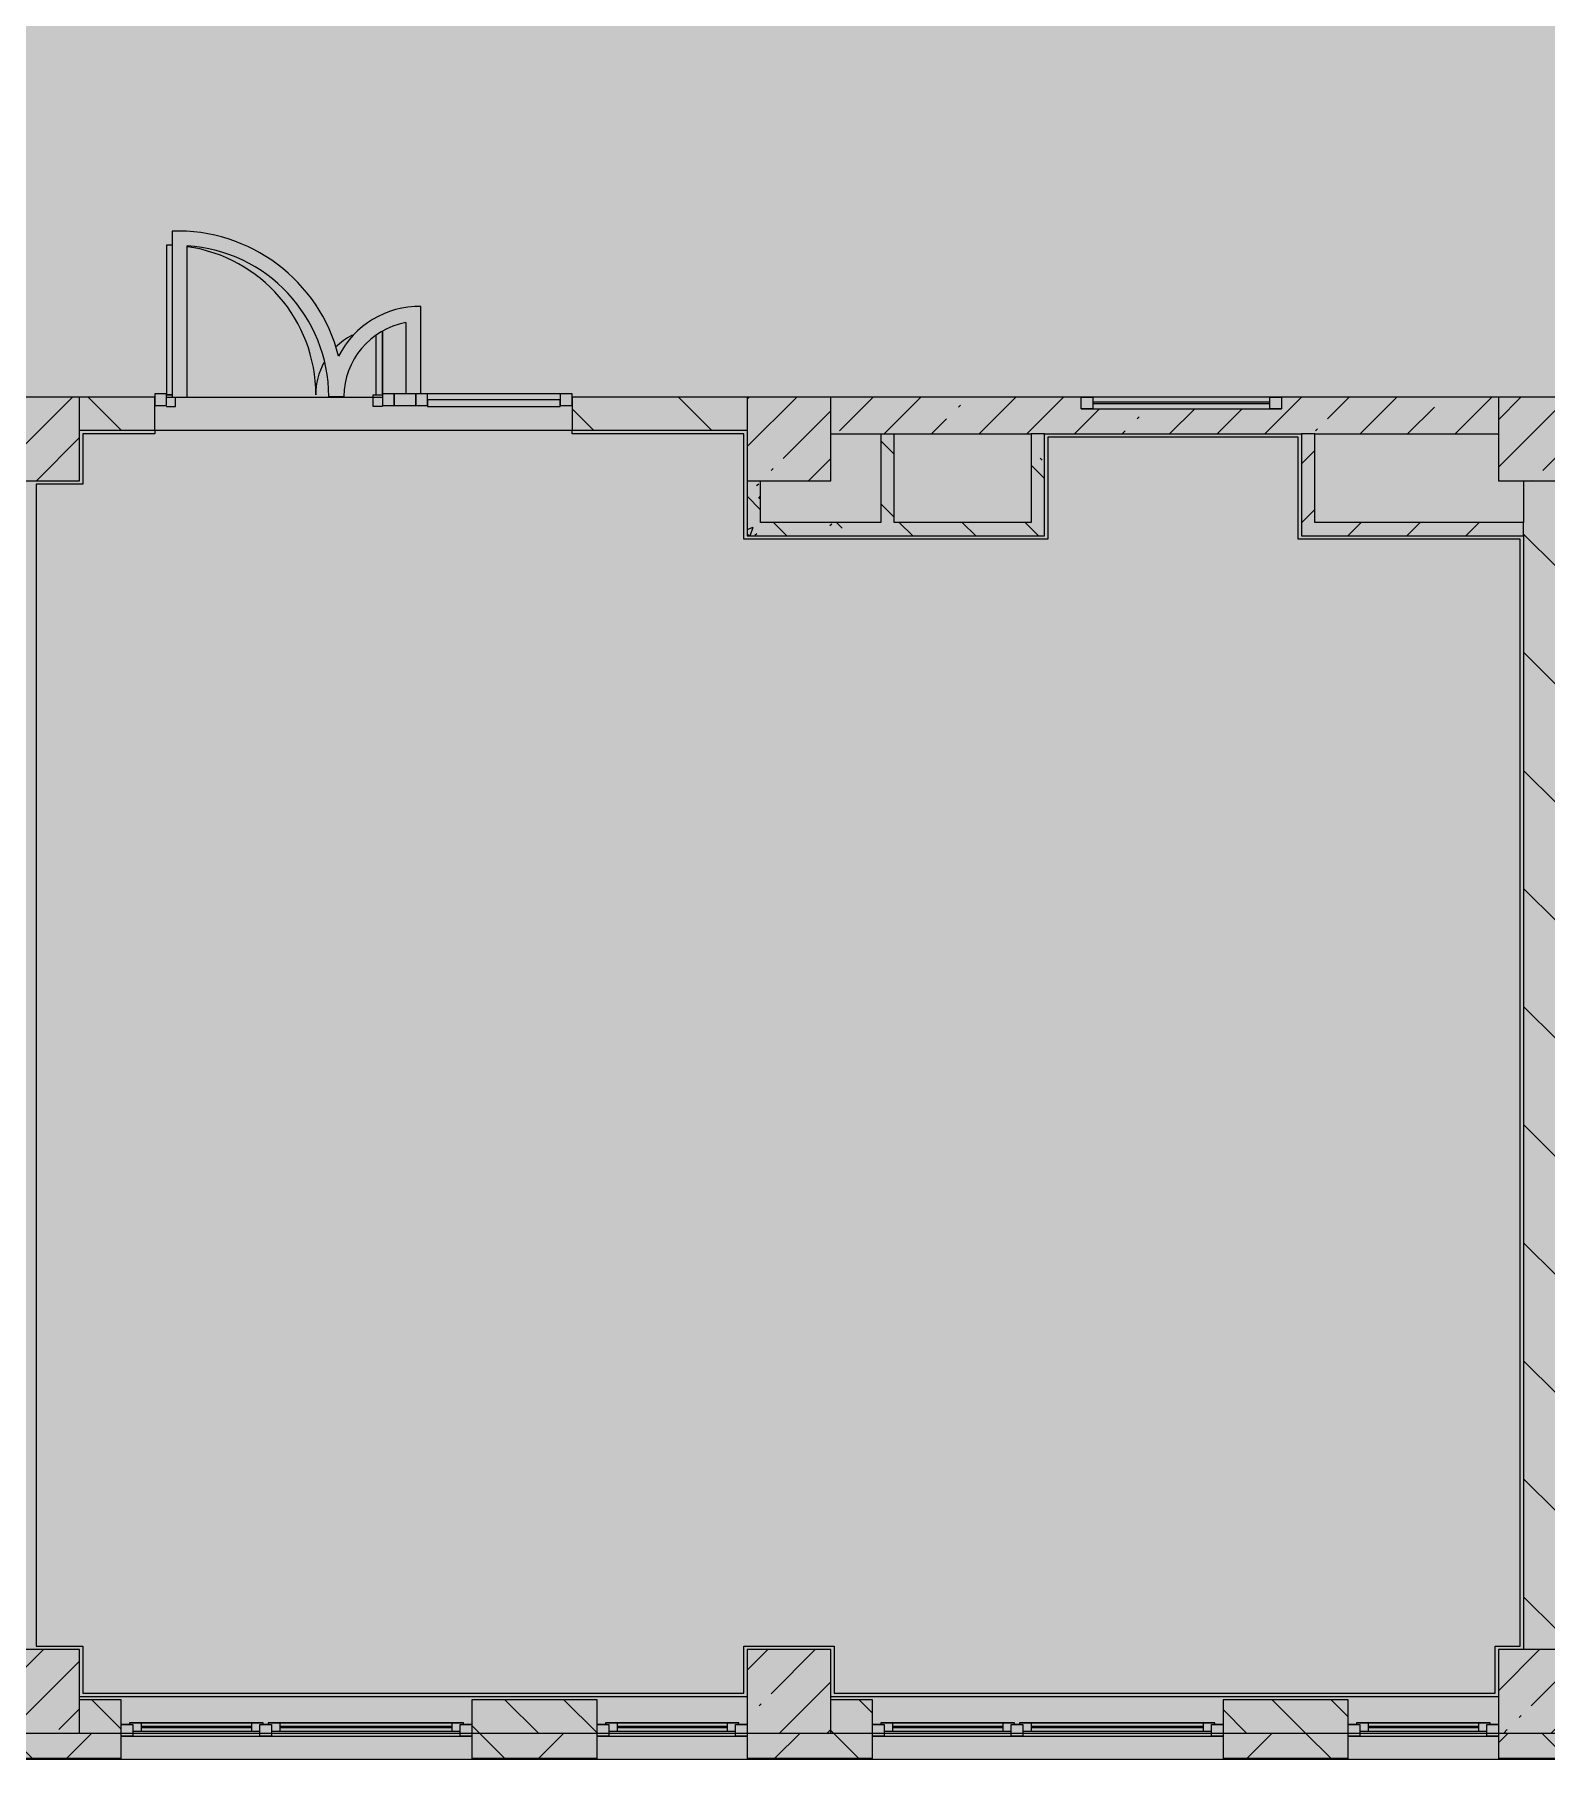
# Model space of a CAD drawing. Header units: millimetres. Extents: x 35224 to 234359, y -8553 to 29000.
# Drawn here: x 154989 to 164047, y -258 to 10072 of the extents above; entities that cross this region are included whole.
import ezdxf

# ---------------------------------------------------------------- set-up
doc = ezdxf.new("R2010")
doc.units = ezdxf.units.MM
doc.layers.add('A-DETL-GENF-2', color=7, linetype='Continuous', lineweight=9, true_color=0xc0c0c0, transparency=0.4)
for name, color, linetype, lineweight, true_color in [('A-DETL-GENF-4', 7, 'Continuous', 5, 0xb7b7b7), ('A-DOOR-3', 7, 'Continuous', 5, 0xe2e2e2), ('A-DOOR-4', 7, 'Continuous', 5, 0xb7b7b7), ('A-FLOR-1', 7, 'Continuous', 5, 0xb7b7b7), ('A-GLAZ-2', 7, 'Continuous', 5, 0x737373), ('A-GLAZ-CURT-2', 7, 'Continuous', 5, 0x737373), ('A-GLAZ-CWMG-2', 7, 'Continuous', 5, 0x737373), ('A-WALL-5', 7, 'Continuous', 5, 0x737373), ('A-WALL-6', 7, 'Continuous', 9, 0x737373), ('I-WALL-2', 7, 'Continuous', 5, 0x737373), ('I-WALL-4', 7, 'Continuous', 5, 0x787878), ('S-COLS-2', 7, 'Continuous', 5, 0x737373)]:
    doc.layers.add(name, color=color, linetype=linetype, lineweight=lineweight, true_color=true_color)
for name, color, linetype, lineweight in [('A-WALL', 7, 'Continuous', 9), ('A-WALL-4', 7, 'Continuous', 5), ('I-WALL-3', 7, 'Continuous', 5), ('S-COLS-1', 7, 'Continuous', 5)]:
    doc.layers.add(name, color=color, linetype=linetype, lineweight=lineweight)
pattern_1 = [(45, (107348.7, 0), (-353.5534, 353.5534), []), (135, (107348.7, 0), (-353.5534, -353.5534), [])]
pattern_2 = [(135, (107348.7, 0), (-353.5534, -353.5534), [])]
pattern_3 = [(45, (107348.7, 0), (-176.7767, 176.7767), [])]
pattern_4 = [(135, (107348.7, 0), (-377.171, -377.171), [533.4, -88.9, 17.78, -88.9]), (135, (107348.7, 376.94), (-377.171, -377.171), []), (50, (107348.7, 0), (637.6445, -55.7866), [66.675, -733.425]), (355, (107348.7, 0), (-123.3494, 668.699), [53.34, -586.74]), (100.451, (107401.8, -4.65), (514.299, 612.908), [56.665, -623.315]), (46.184, (107348.7, 177.8), (948.776, -147.15), [100.012, -1100.137]), (96.636, (107427.8, 165.5), (830.909, 865.997), [84.998, -934.973]), (351.184, (107348.7, 177.8), (830.918, 865.988), [80.01, -880.11]), (21, (107437.6, 133.35), (530.6506, -357.9283), [66.675, -733.425]), (326, (107437.6, 133.35), (216.308, 644.6585), [53.34, -586.74]), (71.451, (107481.8, 103.5), (746.9596, 286.724), [56.665, -623.315]), (37.5, (107348.7, 0), (10.8105, 295.9426), [16.764, -562.864, 16.764, -578.866, -588.962]), (37.5, (107348.7, 0), (10.8105, 295.9426), [-1175.258, 16.764, -572.198]), (7.5, (107348.7, 0), (233.8692, 350.6318), [16.764, -322.834, 16.764, -549.529, -224.472]), (7.5, (107348.7, 0), (233.8692, 350.6318), [-905.891, 16.764, -207.708]), (327.5, (107150.44, 0), (474.5678, -20.0513), [16.764, -205.486, 16.764, -676.656, -920.115]), (327.5, (107150.44, 0), (474.5678, -20.0513), [-915.67, 16.764, -903.351]), (317.5, (107061.54, 0), (518.4522, 88.9934), [16.764, -272.161, 16.764, -443.738, -653.415]), (317.5, (107061.54, 0), (518.4522, 88.9934), [-749.427, 16.764, -636.651])]

# ---------------------------------------------------------------- blocks, each defined once
blk = doc.blocks.new('BSC_Колонна _Прямоугольная - 500х500-V99-3_7_2_птичка')
at = {"layer": 'S-COLS-1'}
h = blk.add_hatch(dxfattribs=at)
h.set_pattern_fill('FP_70', color=256, style=0, pattern_type=2)
h.set_pattern_definition([(45, (-47660, -7650), (-285.123, 285.123), []), (45, (-47374.88, -7650), (-285.123, 285.123), [504.031, -100.806, 16.764, -84.042])])
h.paths.add_polyline_path([(-113, -250), (250, -250), (250, 250), (-250, 250), (-250, -250)])
at = {"layer": 'S-COLS-2'}
for p, q in [((250, 250), (-250, 250)), ((-250, 250), (-250, -250)), ((250, -250), (250, 250)), ((-250, -250), (250, -250))]:
    blk.add_line(p, q, dxfattribs=at)
blk = doc.blocks.new('BSC_Колонна _Прямоугольная - 500х500-V100-3_7_2_птичка')
at = {"layer": 'S-COLS-1'}
h = blk.add_hatch(dxfattribs=at)
h.set_pattern_fill('FP_71', color=256, style=0, pattern_type=2)
h.set_pattern_definition([(45, (-52160, -7650), (-285.123, 285.123), []), (45, (-51874.88, -7650), (-285.123, 285.123), [504.031, -100.806, 16.764, -84.042])])
h.paths.add_polyline_path([(-250, -250), (250, -250), (250, 250), (-250, 250)])
at = {"layer": 'S-COLS-2'}
for p, q in [((250, 250), (-250, 250)), ((-250, 250), (-250, -250)), ((250, -250), (250, 250)), ((-250, -250), (250, -250))]:
    blk.add_line(p, q, dxfattribs=at)
blk = doc.blocks.new('BSC_Колонна _Прямоугольная - 500х500-V106-3_7_2_птичка')
at = {"layer": 'S-COLS-1'}
h = blk.add_hatch(dxfattribs=at)
h.set_pattern_fill('FP_77', color=256, style=0, pattern_type=2)
h.set_pattern_definition([(45, (-47660, -150), (-285.123, 285.123), []), (45, (-47374.88, -150), (-285.123, 285.123), [504.031, -100.806, 16.764, -84.042])])
h.paths.add_polyline_path([(-250, -250), (250, -250), (250, 250), (-250, 250)])
at = {"layer": 'S-COLS-2'}
for p, q in [((250, 250), (-250, 250)), ((-250, 250), (-250, -250)), ((250, -250), (250, 250)), ((-250, -250), (250, -250))]:
    blk.add_line(p, q, dxfattribs=at)
blk = doc.blocks.new('BSC_Колонна _Прямоугольная - 500х500-V107-3_7_2_птичка')
at = {"layer": 'S-COLS-1'}
h = blk.add_hatch(dxfattribs=at)
h.set_pattern_fill('FP_78', color=256, style=0, pattern_type=2)
h.set_pattern_definition([(45, (-52160, -150), (-285.123, 285.123), []), (45, (-51874.88, -150), (-285.123, 285.123), [504.031, -100.806, 16.764, -84.042])])
h.paths.add_polyline_path([(-250, -250), (250, -250), (250, 250), (-250, 250)])
at = {"layer": 'S-COLS-2'}
for p, q in [((250, 250), (-250, 250)), ((-250, 250), (-250, -250)), ((250, -250), (250, 250)), ((-250, -250), (250, -250))]:
    blk.add_line(p, q, dxfattribs=at)
blk = doc.blocks.new('BSC_Колонна _Прямоугольная - 500х500-V120-3_7_2_птичка')
at = {"layer": 'S-COLS-1'}
h = blk.add_hatch(dxfattribs=at)
h.set_pattern_fill('FP_100', color=256, style=0, pattern_type=2)
h.set_pattern_definition([(45, (-56660, -150), (-285.123, 285.123), []), (45, (-56374.88, -150), (-285.123, 285.123), [504.031, -100.806, 16.764, -84.042])])
h.paths.add_polyline_path([(-250, -250), (250, -250), (250, 250), (-250, 250), (-250, 80)])
at = {"layer": 'S-COLS-2'}
for p, q in [((250, 250), (-250, 250)), ((-250, 250), (-250, -250)), ((250, -250), (250, 250)), ((-250, -250), (250, -250))]:
    blk.add_line(p, q, dxfattribs=at)
blk = doc.blocks.new('BSC_Колонна _Прямоугольная - 500х500-V121-3_7_2_птичка')
at = {"layer": 'S-COLS-1'}
h = blk.add_hatch(dxfattribs=at)
h.set_pattern_fill('FP_101', color=256, style=0, pattern_type=2)
h.set_pattern_definition([(45, (-56660, -7650), (-285.123, 285.123), []), (45, (-56374.88, -7650), (-285.123, 285.123), [504.031, -100.806, 16.764, -84.042])])
h.paths.add_polyline_path([(-250, -250), (250, -250), (250, 250), (-250, 250)])
at = {"layer": 'S-COLS-2'}
for p, q in [((250, 250), (-250, 250)), ((-250, 250), (-250, -250)), ((250, -250), (250, 250)), ((-250, -250), (250, -250))]:
    blk.add_line(p, q, dxfattribs=at)
blk = doc.blocks.new('120_Окно_СКБ_1Ст - 120_Окно_СКБ_1Ст 900х2500_h_-V131-3_7_2_птичка')
at = {"layer": 'A-GLAZ-2'}
for p, q in [((-450, -127), (-450, -57)), ((-450, -57), (-380, -57)), ((450, -57), (-450, -57)), ((-380, -57), (-380, -127)), ((380, -87), (-380, -87)), ((-380, -87), (-380, -127)), ((-330, -137), (-330, -87)), ((330, -137), (330, -87)), ((380, -127), (380, -57)), ((380, -57), (450, -57)), ((380, -127), (380, -87)), ((450, -57), (450, -127)), ((-380, -127), (-450, -127)), ((-450, -127), (-400, -127)), ((-380, -127), (-400, -127)), ((-400, -127), (-400, -137)), ((-400, -137), (400, -137)), ((400, -137), (-400, -137)), ((-330, -107), (330, -107)), ((330, -117), (-330, -117)), ((450, -127), (380, -127)), ((400, -127), (380, -127)), ((400, -127), (450, -127)), ((400, -137), (400, -127))]:
    blk.add_line(p, q, dxfattribs=at)
blk = doc.blocks.new('120_Окно_СКБ_2Ст - 120_Окно_СКБ_2Ст 2100х2400 _мал створка справа_-V132-3_7_2_птичка')
at = {"layer": 'A-GLAZ-2'}
for p, q in [((-1050, -127), (-1050, -57)), ((-1050, -57), (-980, -57)), ((1050, -57), (-1050, -57)), ((-980, -57), (-980, -127)), ((150, -87), (-980, -87)), ((-980, -87), (-980, -127)), ((-930, -137), (-930, -87)), ((100, -137), (100, -87)), ((150, -127), (150, -57)), ((150, -57), (220, -57)), ((150, -127), (150, -87)), ((220, -57), (220, -127)), ((980, -87), (220, -87)), ((220, -87), (220, -127)), ((270, -137), (270, -87)), ((930, -137), (930, -87)), ((980, -127), (980, -57)), ((980, -57), (1050, -57)), ((980, -127), (980, -87)), ((1050, -57), (1050, -127)), ((-980, -127), (-1050, -127)), ((-1050, -127), (-1000, -127)), ((-980, -127), (-1000, -127)), ((-1000, -127), (-1000, -137)), ((-1000, -137), (170, -137)), ((170, -137), (-1000, -137)), ((-930, -107), (100, -107)), ((100, -117), (-930, -117)), ((220, -127), (150, -127)), ((170, -127), (150, -127)), ((170, -127), (200, -127)), ((170, -137), (170, -127)), ((220, -127), (200, -127)), ((200, -127), (200, -137)), ((200, -137), (1000, -137)), ((1000, -137), (200, -137)), ((270, -107), (930, -107)), ((930, -117), (270, -117)), ((1050, -127), (980, -127)), ((1000, -127), (980, -127)), ((1000, -127), (1050, -127)), ((1000, -137), (1000, -127))]:
    blk.add_line(p, q, dxfattribs=at)
blk = doc.blocks.new('120_Окно_СКБ_1Ст - 120_Окно_СКБ_1Ст 900х2500_h_-V202-3_7_2_птичка')
at = {"layer": 'A-GLAZ-2'}
for p, q in [((-450, -127), (-450, -57)), ((-450, -57), (-380, -57)), ((450, -57), (-450, -57)), ((-380, -57), (-380, -127)), ((380, -87), (-380, -87)), ((-380, -87), (-380, -127)), ((-330, -137), (-330, -87)), ((330, -137), (330, -87)), ((380, -127), (380, -57)), ((380, -57), (450, -57)), ((380, -127), (380, -87)), ((450, -57), (450, -127)), ((-380, -127), (-450, -127)), ((-450, -127), (-400, -127)), ((-380, -127), (-400, -127)), ((-400, -127), (-400, -137)), ((-400, -137), (400, -137)), ((400, -137), (-400, -137)), ((-330, -107), (330, -107)), ((330, -117), (-330, -117)), ((450, -127), (380, -127)), ((400, -127), (380, -127)), ((400, -127), (450, -127)), ((400, -137), (400, -127))]:
    blk.add_line(p, q, dxfattribs=at)
blk = doc.blocks.new('Прямоугольный импост - 50 x 70 мм-V261-3_7_2_птичка')
at = {"layer": 'A-GLAZ-CWMG-2'}
for p, q in [((-70, 35), (0, 35)), ((-70, -35), (-70, 35)), ((0, 35), (0, -35)), ((0, -35), (-70, -35))]:
    blk.add_line(p, q, dxfattribs=at)
blk = doc.blocks.new('Дверь_Витражная_остекление_ - ДВН_ДАО_Главный вход_1200 в свету-V262-3_7_2_птичка')
at = {"layer": 'A-DOOR-3'}
for points in [[(-647, 30), (-613, 35), (-613, 925), (-647, 922), (-647, 35)], [(607, 30), (647, 35), (647, 410), (607, 378), (607, 35)]]:
    blk.add_hatch(color=256, dxfattribs=at).paths.add_polyline_path(points)
at = {"layer": 'A-DETL-GENF-4'}
for p, q in [((-613, 925), (-647, 925)), ((-647, 925), (-647, 35)), ((607, 385), (607, 30)), ((647, 35), (647, 410)), ((-647, 30), (-613, 30)), ((-613, 30), (-647, 30)), ((-592, -40), (-592, 15)), ((592, -40), (592, 30)), ((592, 30), (647, 30)), ((607, 30), (647, 30)), ((-647, -40), (-592, -40)), ((647, -40), (592, -40))]:
    blk.add_line(p, q, dxfattribs=at)
at = {"layer": 'A-DOOR-4'}
for p, q in [((-647, 925), (-647, 35)), ((647, 410), (647, 35))]:
    blk.add_line(p, q, dxfattribs=at)
for centre, radius, start, end in [((-647, 30), 895, 87.7864, 90), ((-647, 30), 895, 360, 81.929), ((647, 30), 400, 117.1206, 134.5389), ((647, 30), 400, 151.213, 180)]:
    blk.add_arc(centre, radius, start, end, dxfattribs=at)
blk = doc.blocks.new('Системная панель - Стемалит - 40мм-V263-3_7_2_птичка')
at = {"layer": 'A-GLAZ-CURT-2'}
for p, q in [((65, 35), (-65, 35)), ((-65, 35), (-65, -35)), ((65, -35), (65, 35)), ((-65, -35), (65, -35))]:
    blk.add_line(p, q, dxfattribs=at)
blk = doc.blocks.new('Прямоугольный импост - 50 x 70 мм-V264-3_7_2_птичка')
at = {"layer": 'A-GLAZ-CWMG-2'}
for p, q in [((-35, 35), (35, 35)), ((-35, -35), (-35, 35)), ((35, 35), (35, -35)), ((35, -35), (-35, -35))]:
    blk.add_line(p, q, dxfattribs=at)
blk = doc.blocks.new('Прямоугольный импост - 50 x 70 мм-V265-3_7_2_птичка')
at = {"layer": 'A-GLAZ-CWMG-2'}
for p, q in [((0, 35), (-70, 35)), ((-70, 35), (-70, -35)), ((0, -35), (0, 35)), ((-70, -35), (0, -35))]:
    blk.add_line(p, q, dxfattribs=at)
blk = doc.blocks.new('Системная панель - Стекло - 40мм-V269-3_7_2_птичка')
at = {"layer": 'A-GLAZ-CURT-2'}
for p, q in [((397.5, 0), (-397.5, 0)), ((-397.5, 0), (-397.5, -40)), ((397.5, -40), (397.5, 0)), ((-397.5, -40), (397.5, -40))]:
    blk.add_line(p, q, dxfattribs=at)
blk = doc.blocks.new('Прямоугольный импост - 50 x 70 мм-V267-3_7_2_птичка')
at = {"layer": 'A-GLAZ-CWMG-2'}
for p, q in [((-35, 35), (35, 35)), ((-35, -35), (-35, 35)), ((35, 35), (35, -35)), ((35, -35), (-35, -35))]:
    blk.add_line(p, q, dxfattribs=at)
blk = doc.blocks.new('Прямоугольный импост - 50 x 70 мм-V268-3_7_2_птичка')
at = {"layer": 'A-GLAZ-CWMG-2'}
blk.add_line((42060, 7920), (41265, 7920), dxfattribs=at)
blk = doc.blocks.new('120_Окно_СКБ_1Ст - 120_Окно_СКБ_1Ст 400х1200 EI30-V274-3_7_2_птичка')
at = {"layer": 'A-GLAZ-2'}
for p, q in [((-600, 40), (-600, 110)), ((-600, 110), (-530, 110)), ((600, 110), (-600, 110)), ((-530, 110), (-530, 40)), ((530, 40), (530, 110)), ((530, 110), (600, 110)), ((600, 110), (600, 40)), ((-530, 40), (-600, 40)), ((-600, 40), (600, 40)), ((530, 80), (-530, 80)), ((530, 70), (-530, 70)), ((600, 40), (530, 40))]:
    blk.add_line(p, q, dxfattribs=at)

msp = doc.modelspace()

# ---------------------------------------------------------------- hatches: boundary and pattern name
at = {"layer": 'A-DETL-GENF-2'}
msp.add_hatch(color=256, dxfattribs=at).paths.add_polyline_path([(178200.6, -251.7), (183198.7, -251.7), (183198.7, 3288.3), (191918.7, 3288.3), (191918.7, 27348.3), (149258.7, 27348.3), (149258.7, 23888.3), (145658.8, 23888.3), (145658.8, -251.7), (177268.4, -251.7)])
at = {"layer": 'A-WALL-4'}
h = msp.add_hatch(dxfattribs=at)
h.set_pattern_fill('FP_91', color=256, style=0, pattern_type=2)
h.set_pattern_definition([(135, (107348.7, 0), (-176.7767, -176.7767), [])])
h.paths.add_polyline_path([(172607.4, -100), (172758.7, -100), (172758.7, 100), (172508.7, 100), (172508.7, -100)])
h.paths.add_polyline_path([(162353.2, -100), (162858.7, -100), (162858.7, 100), (162108.7, 100), (162108.7, -100)])
h.paths.add_polyline_path([(164258.7, -100), (165158.7, -100), (165158.7, 100), (164258.7, 100), (164258.7, -52.2)])
h.paths.add_polyline_path([(171608.7, -100), (171608.7, 100), (171058.7, 100), (171058.7, -100)])
h.paths.add_polyline_path([(168758.7, -100), (168958.7, -100), (168958.7, 100), (168758.7, 100), (168758.7, 42.9)])
h.paths.add_polyline_path([(155508.7, -100), (155508.7, 100), (155258.7, 100), (155258.7, -100)])
h.paths.add_polyline_path([(158358.7, -100), (158358.7, 100), (157608.7, 100), (157608.7, -100)])
h.paths.add_polyline_path([(151166.7, -100), (151658.7, -100), (151658.7, 100), (150758.7, 100), (150758.7, -100)])
h.paths.add_polyline_path([(159758.7, -100), (160008.7, -100), (160008.7, 100), (159758.7, 100), (159758.7, 33.3)])
h.paths.add_polyline_path([(150258.7, -100), (150258.7, 100), (150008.7, 100), (150008.7, -100)])
h.paths.add_polyline_path([(149108.7, -100), (149108.7, 100), (148488.7, 100), (148488.7, -100)])
h.paths.add_polyline_path([(145838.7, -100), (145888.7, -100), (145888.7, 100), (145838.7, 100)])
h = msp.add_hatch(dxfattribs=at)
h.set_pattern_fill('FP_93', color=256, style=0, pattern_type=2)
h.set_pattern_definition(pattern_1)
h.paths.add_polyline_path([(163975.8, -250), (163975.8, -100), (163758.7, -100), (163758.7, -250)])
h.paths.add_polyline_path([(162858.7, -250), (162858.7, -100), (162108.7, -100), (162108.7, -250), (162353.2, -250)])
h.paths.add_polyline_path([(149108.7, -250), (149108.7, -100), (148488.7, -100), (148488.7, -250)])
h.paths.add_polyline_path([(151658.7, -250), (151658.7, -100), (150008.7, -100), (150008.7, -250), (151166.7, -250)])
h.paths.add_polyline_path([(155508.7, -250), (155508.7, -100), (154758.7, -100), (154758.7, -250), (155258.7, -250)])
h.paths.add_polyline_path([(160008.7, -250), (160008.7, -100), (159258.7, -100), (159258.7, -250), (159556.6, -250)])
h.paths.add_polyline_path([(157608.7, -250), (158358.7, -250), (158358.7, -100), (157608.7, -100)])
h.paths.add_polyline_path([(145658.8, -250), (146388.7, -250), (146388.7, -100), (145658.8, -100), (145658.8, -182.3)])
h = msp.add_hatch(dxfattribs=at)
h.set_pattern_fill('FP_93', color=256, style=0, pattern_type=2)
h.set_pattern_definition(pattern_1)
h.paths.add_polyline_path([(178008.7, -250), (178008.7, -100), (174408.7, -100), (174408.7, -250), (177268.4, -250)])
h.paths.add_polyline_path([(183048.7, -250), (183048.7, -100), (178908.7, -100), (178908.7, -250), (182861.7, -250)])
h.paths.add_polyline_path([(165149.8, -250), (165158.7, -250), (165158.7, -100), (163975.8, -100), (163975.8, -250), (164217.6, -250)])
h.paths.add_polyline_path([(168758.7, -250), (168958.7, -250), (168958.7, -100), (168258.7, -100), (168258.7, -250)])
h.paths.add_polyline_path([(171058.7, -250), (171608.7, -250), (171608.7, -100), (171058.7, -100)])
h.paths.add_polyline_path([(173258.7, -250), (173508.7, -250), (173508.7, -100), (172508.7, -100), (172508.7, -250), (172758.7, -250)])
at = {"layer": 'I-WALL-3'}
h = msp.add_hatch(dxfattribs=at)
h.set_pattern_fill('FP_92', color=256, style=0, pattern_type=2)
h.set_pattern_definition(pattern_2)
h.paths.add_polyline_path([(158624.4, 7700), (159258.7, 7700), (159258.7, 7900), (158208.7, 7900), (158208.7, 7700)])
h.paths.add_polyline_path([(155258.7, 7700), (155708.7, 7700), (155708.7, 7900), (155258.7, 7900), (155258.7, 7750.3)])
h = msp.add_hatch(dxfattribs=at)
h.set_pattern_fill('FP_89', color=256, style=0, pattern_type=2)
h.set_pattern_definition([(45, (107348.7, 0), (-285.123, 285.123), []), (45, (107633.8, 0), (-285.123, 285.123), [504.031, -100.806, 16.764, -84.042])])
h.paths.add_polyline_path([(163758.7, 7680), (163758.7, 7900), (162458.7, 7900), (162458.7, 7830), (161258.7, 7830), (161258.7, 7900), (159758.7, 7900), (159758.7, 7680), (162658.7, 7680)])
h = msp.add_hatch(dxfattribs=at)
h.set_pattern_fill('FP_94', color=256, style=0, pattern_type=2)
h.set_pattern_definition(pattern_3)
h.paths.add_polyline_path([(162658.7, 7070), (162658.7, 7680), (162578.7, 7680), (162578.7, 7070)])
h = msp.add_hatch(dxfattribs=at)
h.set_pattern_fill('FP_92', color=256, style=0, pattern_type=2)
h.set_pattern_definition(pattern_2)
h.paths.add_polyline_path([(163909.4, 400), (164109.4, 400), (164109.4, 7400), (163909.4, 7400), (163909.4, 808.9)])
h = msp.add_hatch(dxfattribs=at)
h.set_pattern_fill('FP_94', color=256, style=0, pattern_type=2)
h.set_pattern_definition(pattern_3)
h.paths.add_polyline_path([(163909.4, 7070), (163909.4, 7150), (162658.7, 7150), (162658.7, 7070)])
at = {"layer": 'I-WALL-4'}
h = msp.add_hatch(dxfattribs=at)
h.set_pattern_fill('FP_99', color=256, style=0, pattern_type=2)
h.set_pattern_definition(pattern_4)
h.paths.add_polyline_path([(160138.7, 7150), (160138.7, 7680), (160058.7, 7680), (160058.7, 7150)])
h = msp.add_hatch(dxfattribs=at)
h.set_pattern_fill('FP_99', color=256, style=0, pattern_type=2)
h.set_pattern_definition(pattern_4)
h.paths.add_polyline_path([(161038.7, 7150), (161038.7, 7680), (160958.7, 7680), (160958.7, 7150)])
h = msp.add_hatch(dxfattribs=at)
h.set_pattern_fill('FP_99', color=256, style=0, pattern_type=2)
h.set_pattern_definition(pattern_4)
h.paths.add_polyline_path([(159338.7, 7150), (159338.7, 7400), (159258.7, 7400), (159258.7, 7150)])
h = msp.add_hatch(dxfattribs=at)
h.set_pattern_fill('FP_99', color=256, style=0, pattern_type=2)
h.set_pattern_definition(pattern_4)
h.paths.add_polyline_path([(160488.8, 7070), (161038.7, 7070), (161038.7, 7150), (159258.7, 7150), (159258.7, 7070)])

# ---------------------------------------------------------------- linework, layer by layer
at = {"layer": 'A-FLOR-1'}
for p, q in [((155812.7, 8894.4), (155812.7, 7900)), ((155902.7, 7900), (155902.7, 8806.8)), ((157302.9, 7920), (157302.9, 8443.9)), ((157212.9, 8346.4), (157212.9, 7920)), ((155812.7, 7900), (155902.7, 7900)), ((156751.3, 7903.5), (156841.4, 7903.5)), ((155708.7, 7680), (155278.7, 7680)), ((155278.7, 7680), (155278.7, 7380)), ((155708.7, 7700), (155708.7, 7680)), ((158208.7, 7680), (158208.7, 7700)), ((159238.7, 7680), (158208.7, 7680)), ((159238.7, 7050), (159238.7, 7680)), ((162558.7, 7660), (161058.7, 7660)), ((161058.7, 7660), (161058.7, 7050)), ((162558.7, 7050), (162558.7, 7660)), ((155278.7, 7380), (154998.7, 7380)), ((154998.7, 7380), (154998.7, 420)), ((161058.7, 7050), (159238.7, 7050)), ((163889.4, 7050), (162558.7, 7050)), ((163889.4, 420), (163889.4, 7050)), ((154998.7, 420), (155278.7, 420)), ((155278.7, 420), (155278.7, 140)), ((159238.7, 140), (159238.7, 420)), ((159238.7, 420), (159778.7, 420)), ((159778.7, 420), (159778.7, 140)), ((163738.7, 140), (163738.7, 420)), ((163738.7, 420), (163889.4, 420)), ((155278.7, 140), (159238.7, 140)), ((159778.7, 140), (163738.7, 140))]:
    msp.add_line(p, q, dxfattribs=at)
for centre, radius, start, end in [((155846.4, 7900), 995, 14.33829, 91.93805), ((155846.3, 7903.5), 905, 360, 86.42904), ((157295.4, 7900), 544, 89.21005, 153.06648), ((157295.4, 7900), 454, 100.46985, 179.55829)]:
    msp.add_arc(centre, radius, start, end, dxfattribs=at)
at = {"layer": 'A-WALL'}
for p, q in [((154758.7, -253), (155508.7, -253)), ((157608.7, -253), (158358.7, -253)), ((159258.7, -253), (160008.7, -253)), ((162108.7, -253), (162858.7, -253)), ((163758.7, -253), (165158.7, -253))]:
    msp.add_line(p, q, dxfattribs=at)
at = {"layer": 'A-WALL-4'}
for p, q in [((157608.7, -258), (143871.7, -258)), ((172508.7, -258), (157608.7, -258))]:
    msp.add_line(p, q, dxfattribs=at)
at = {"layer": 'A-WALL-5'}
for p, q in [((155508.7, 100), (155258.7, 100)), ((155508.7, -258), (155508.7, 100)), ((158358.7, 100), (157608.7, 100)), ((157608.7, 100), (157608.7, -258)), ((158358.7, -258), (158358.7, 100)), ((160008.7, 100), (159758.7, 100)), ((160008.7, -258), (160008.7, 100)), ((162858.7, 100), (162108.7, 100)), ((162108.7, 100), (162108.7, -258)), ((162858.7, -258), (162858.7, 100)), ((155508.7, -100), (157608.7, -100)), ((158358.7, -100), (159258.7, -100)), ((159258.7, -100), (159258.7, -258)), ((160008.7, -100), (162108.7, -100)), ((162858.7, -100), (163758.7, -100)), ((163758.7, -100), (163758.7, -258))]:
    msp.add_line(p, q, dxfattribs=at)
at = {"layer": 'A-WALL-6'}
for p, q in [((161038.7, 7680), (160958.7, 7680)), ((162658.7, 7680), (162578.7, 7680)), ((163909.4, 7070), (163909.4, 7150)), ((155258.7, -100), (155508.7, -100)), ((157608.7, -100), (158358.7, -100)), ((159758.7, -100), (160008.7, -100)), ((162108.7, -100), (162858.7, -100)), ((154758.7, -250), (155508.7, -250)), ((157608.7, -250), (158358.7, -250)), ((159258.7, -250), (160008.7, -250)), ((162108.7, -250), (162858.7, -250)), ((163758.7, -250), (165158.7, -250))]:
    msp.add_line(p, q, dxfattribs=at)
at = {"layer": 'I-WALL-2'}
for p, q in [((155708.7, 7900), (155258.7, 7900)), ((155708.7, 7700), (155708.7, 7900)), ((155778.7, 7900), (155812.7, 7900)), ((155902.7, 7900), (157073.7, 7900)), ((159258.7, 7900), (158208.7, 7900)), ((158208.7, 7900), (158208.7, 7700)), ((161258.7, 7900), (159758.7, 7900)), ((163758.7, 7900), (162458.7, 7900)), ((159258.7, 7700), (155258.7, 7700)), ((159758.7, 7680), (160958.7, 7680)), ((160058.7, 7680), (160058.7, 7150)), ((160138.7, 7150), (160138.7, 7680)), ((160958.7, 7680), (160958.7, 7150)), ((161038.7, 7070), (161038.7, 7680)), ((161038.7, 7680), (162578.7, 7680)), ((162578.7, 7680), (162578.7, 7070)), ((162658.7, 7150), (162658.7, 7680)), ((162658.7, 7680), (163758.7, 7680)), ((159258.7, 7400), (159258.7, 7070)), ((159338.7, 7150), (159338.7, 7400)), ((163909.4, 7400), (163909.4, 7150)), ((160058.7, 7150), (159338.7, 7150)), ((160958.7, 7150), (160138.7, 7150)), ((163909.4, 7150), (162658.7, 7150)), ((159258.7, 7070), (161038.7, 7070)), ((162578.7, 7070), (163909.4, 7070)), ((163909.4, 7070), (163909.4, 400)), ((155258.7, 120), (159258.7, 120)), ((159758.7, 120), (163758.7, 120))]:
    msp.add_line(p, q, dxfattribs=at)

# ---------------------------------------------------------------- block references
at = {"layer": 'A-DOOR-4'}
msp.add_blockref('Дверь_Витражная_остекление_ - ДВН_ДАО_Главный вход_1200 в свету-V262-3_7_2_птичка', (156426.2, 7885), dxfattribs=at)
at = {"layer": 'A-GLAZ-2'}
msp.add_blockref('120_Окно_СКБ_1Ст - 120_Окно_СКБ_1Ст 400х1200 EI30-V274-3_7_2_птичка', (161858.7, 7790), dxfattribs=at)
at = {"layer": 'A-GLAZ-2', "rotation": 180}
for name, p in [('120_Окно_СКБ_2Ст - 120_Окно_СКБ_2Ст 2100х2400 _мал створка справа_-V132-3_7_2_птичка', (156558.7, -175)), ('120_Окно_СКБ_1Ст - 120_Окно_СКБ_1Ст 900х2500_h_-V202-3_7_2_птичка', (158808.7, -175)), ('120_Окно_СКБ_2Ст - 120_Окно_СКБ_2Ст 2100х2400 _мал створка справа_-V132-3_7_2_птичка', (161058.7, -175)), ('120_Окно_СКБ_1Ст - 120_Окно_СКБ_1Ст 900х2500_h_-V131-3_7_2_птичка', (163308.7, -175))]:
    msp.add_blockref(name, p, dxfattribs=at)
at = {"layer": 'A-GLAZ-CURT-2'}
for name, p in [('Системная панель - Стемалит - 40мм-V263-3_7_2_птичка', (157208.7, 7885)), ('Системная панель - Стекло - 40мм-V269-3_7_2_птичка', (157741.2, 7885))]:
    msp.add_blockref(name, p, dxfattribs=at)
at = {"layer": 'A-GLAZ-CWMG-2', "rotation": 180}
msp.add_blockref('Прямоугольный импост - 50 x 70 мм-V265-3_7_2_птичка', (155708.7, 7885), dxfattribs=at)
at = {"layer": 'A-GLAZ-CWMG-2', "extrusion": (0, 0, -1), "rotation": 180}
for name, p in [('Прямоугольный импост - 50 x 70 мм-V264-3_7_2_птичка', (-157108.7, 7885)), ('Прямоугольный импост - 50 x 70 мм-V267-3_7_2_птичка', (-157308.7, 7885)), ('Прямоугольный импост - 50 x 70 мм-V261-3_7_2_птичка', (-158208.7, 7885))]:
    msp.add_blockref(name, p, dxfattribs=at)
at = {"layer": 'A-GLAZ-CWMG-2'}
msp.add_blockref('Прямоугольный импост - 50 x 70 мм-V268-3_7_2_птичка', (116078.7, 0), dxfattribs=at)
at = {"layer": 'S-COLS-2'}
for name, p in [('BSC_Колонна _Прямоугольная - 500х500-V99-3_7_2_птичка', (155008.7, 7650)), ('BSC_Колонна _Прямоугольная - 500х500-V100-3_7_2_птичка', (159508.7, 7650)), ('BSC_Колонна _Прямоугольная - 500х500-V121-3_7_2_птичка', (164008.7, 7650)), ('BSC_Колонна _Прямоугольная - 500х500-V106-3_7_2_птичка', (155008.7, 150)), ('BSC_Колонна _Прямоугольная - 500х500-V107-3_7_2_птичка', (159508.7, 150)), ('BSC_Колонна _Прямоугольная - 500х500-V120-3_7_2_птичка', (164008.7, 150))]:
    msp.add_blockref(name, p, dxfattribs=at)

doc.saveas('drawing.dxf')
